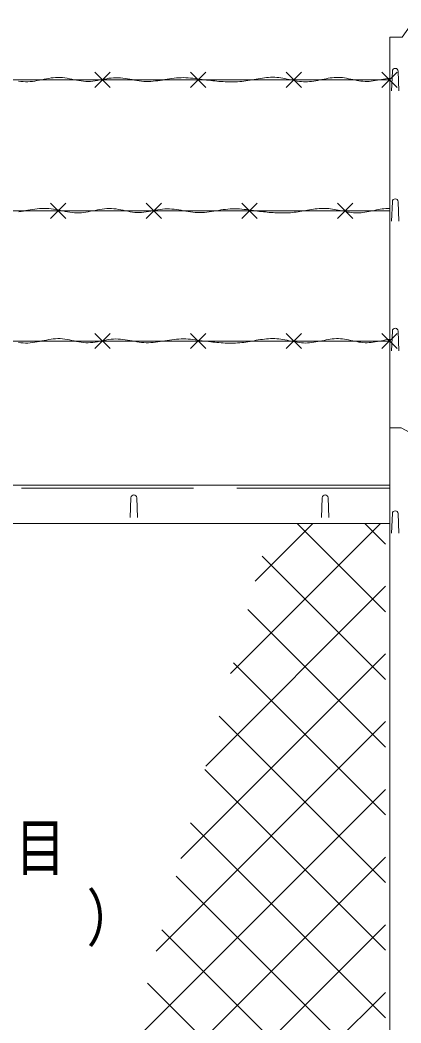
# Model space of a CAD drawing. Units: millimetres, scale not verified. Extents: x -4455 to 4455, y -3150 to 3150.
# Drawn here: x -1912 to -1514, y 480 to 1528 of the extents above; entities that cross this region are included whole.
import ezdxf
from ezdxf.enums import TextEntityAlignment as Align

# ---------------------------------------------------------------- set-up
doc = ezdxf.new("R2010")
doc.units = ezdxf.units.MM
doc.header["$LTSCALE"] = 30
doc.linetypes.add('DASHED', pattern=[7.5, 6, -1.5])
for name, color, linetype, lineweight in [('0-0_D-STR-TXT', 3, 'Continuous', 13), ('0-1_D-STR2', 1, 'Continuous', 13), ('0-4_D-STR1', 1, 'Continuous', 18)]:
    doc.layers.add(name, color=color, linetype=linetype, lineweight=lineweight)
doc.styles.add('ＭＳ ゴシック', font='')
doc.styles.get('ＭＳ ゴシック').set_extended_font_data('MS Gothic')

msp = doc.modelspace()

# ---------------------------------------------------------------- linework, layer by layer
at = {"layer": '0-1_D-STR2'}
for p, q in [((-1833.63, 1473.46), (-1817.77, 1457.6)), ((-1817.77, 1473.46), (-1833.63, 1457.6)), ((-1733.63, 1473.46), (-1717.77, 1457.6)), ((-1717.77, 1473.46), (-1733.63, 1457.6)), ((-1633.63, 1473.46), (-1617.77, 1457.6)), ((-1617.77, 1473.46), (-1633.63, 1457.6)), ((-1533.63, 1473.46), (-1517.77, 1457.6)), ((-1517.77, 1473.46), (-1533.63, 1457.6)), ((-3260.51, 1465.53), (-1525.51, 1465.53)), ((-1880.05, 1336.52), (-1864.19, 1320.65)), ((-1864.19, 1336.52), (-1880.05, 1320.65)), ((-1780.05, 1336.52), (-1764.19, 1320.65)), ((-1764.19, 1336.52), (-1780.05, 1320.65)), ((-1680.05, 1336.52), (-1664.19, 1320.65)), ((-1664.19, 1336.52), (-1680.05, 1320.65)), ((-1580.05, 1336.52), (-1564.19, 1320.65)), ((-1564.19, 1336.52), (-1580.05, 1320.65)), ((-3260.51, 1328.59), (-1525.51, 1328.59)), ((-1833.63, 1200.57), (-1817.77, 1184.71)), ((-1817.77, 1200.57), (-1833.63, 1184.71)), ((-1733.63, 1200.57), (-1717.77, 1184.71)), ((-1717.77, 1200.57), (-1733.63, 1184.71)), ((-1633.63, 1200.57), (-1617.77, 1184.71)), ((-1617.77, 1200.57), (-1633.63, 1184.71)), ((-1533.63, 1200.57), (-1517.77, 1184.71)), ((-1517.77, 1200.57), (-1533.63, 1184.71)), ((-3260.51, 1192.64), (-1525.51, 1192.64))]:
    msp.add_line(p, q, dxfattribs=at)
at = {"layer": '0-1_D-STR2', "color": 2}
for p, q in [((-1691.94, 845.31), (-1535.24, 1002.01)), ((-1666.02, 941.94), (-1605.95, 1002.01)), ((-1530.01, 909.82), (-1622.2, 1002.01)), ((-1530.01, 980.53), (-1551.49, 1002.01)), ((-1530.01, 839.11), (-1659, 968.1)), ((-1717.86, 748.68), (-1530.01, 936.53)), ((-1530.01, 768.4), (-1673.96, 912.35)), ((-1743.78, 652.05), (-1530.01, 865.82)), ((-1530.01, 697.69), (-1688.91, 856.59)), ((-1530.01, 626.98), (-1703.87, 800.84)), ((-1769.7, 555.42), (-1530.01, 795.11)), ((-1530.01, 556.27), (-1718.82, 745.08)), ((-1795.62, 458.79), (-1530.01, 724.39)), ((-1530.01, 485.56), (-1733.78, 689.33)), ((-1726.69, 457.01), (-1530.01, 653.68)), ((-1642.88, 457.01), (-1763.69, 577.82)), ((-1655.98, 457.01), (-1530.01, 582.97)), ((-1713.59, 457.01), (-1778.65, 522.06))]:
    msp.add_line(p, q, dxfattribs=at)
at = {"layer": '0-1_D-STR2'}
for points in [[(-1814.12, 1467.62), (-1816.56, 1467.4), (-1818.99, 1467.08), (-1821.42, 1466.69), (-1823.85, 1466.26), (-1826.28, 1465.8), (-1828.72, 1465.34), (-1831.15, 1464.9), (-1833.58, 1464.5), (-1836, 1464.18), (-1838.43, 1463.94), (-1840.86, 1463.83), (-1843.28, 1463.84), (-1845.71, 1464.01), (-1848.13, 1464.31), (-1850.55, 1464.7), (-1852.97, 1465.16), (-1855.39, 1465.66), (-1857.81, 1466.18), (-1860.23, 1466.69), (-1862.65, 1467.16), (-1865.07, 1467.56), (-1867.49, 1467.87), (-1869.91, 1468.05), (-1872.33, 1468.09), (-1874.76, 1467.99), (-1877.19, 1467.77), (-1879.61, 1467.45), (-1882.04, 1467.06), (-1884.47, 1466.61), (-1886.9, 1466.13), (-1889.33, 1465.63), (-1891.76, 1465.13), (-1894.19, 1464.67), (-1896.62, 1464.25), (-1899.05, 1463.91), (-1901.48, 1463.65), (-1903.91, 1463.5), (-1906.33, 1463.49), (-1908.75, 1463.61)], [(-1719.17, 1465.53), (-1721.61, 1465.9), (-1724.06, 1466.26), (-1726.5, 1466.6), (-1728.94, 1466.91), (-1731.38, 1467.19), (-1733.82, 1467.42), (-1736.26, 1467.61), (-1738.7, 1467.73), (-1741.13, 1467.78), (-1743.57, 1467.75), (-1746.01, 1467.64), (-1748.45, 1467.44), (-1750.89, 1467.18), (-1753.33, 1466.86), (-1755.76, 1466.5), (-1758.2, 1466.12), (-1760.64, 1465.72), (-1763.07, 1465.33), (-1765.51, 1464.95), (-1767.94, 1464.61), (-1770.37, 1464.3), (-1772.81, 1464.05), (-1775.24, 1463.88), (-1777.67, 1463.79), (-1780.1, 1463.8), (-1782.54, 1463.92), (-1784.97, 1464.15), (-1787.4, 1464.46), (-1789.83, 1464.84), (-1792.26, 1465.26), (-1794.68, 1465.7), (-1797.11, 1466.15), (-1799.54, 1466.57), (-1801.97, 1466.96), (-1804.4, 1467.29), (-1806.83, 1467.54), (-1809.26, 1467.69), (-1811.69, 1467.72), (-1814.12, 1467.62)], [(-1609.27, 1463.68), (-1611.42, 1463.53), (-1613.57, 1463.48), (-1615.72, 1463.53), (-1617.86, 1463.69), (-1620.01, 1463.94), (-1622.15, 1464.25), (-1624.29, 1464.62), (-1626.43, 1465.03), (-1628.58, 1465.47), (-1630.72, 1465.92), (-1632.86, 1466.36), (-1635, 1466.79), (-1637.15, 1467.19), (-1639.29, 1467.54), (-1641.44, 1467.83), (-1643.58, 1468.04), (-1645.73, 1468.16), (-1647.87, 1468.19), (-1650.02, 1468.15), (-1652.17, 1468.03), (-1654.32, 1467.85), (-1656.47, 1467.62), (-1658.62, 1467.34), (-1660.78, 1467.02), (-1662.93, 1466.68), (-1665.09, 1466.31), (-1667.24, 1465.94), (-1669.4, 1465.56), (-1671.55, 1465.19), (-1673.71, 1464.84), (-1675.87, 1464.5), (-1678.03, 1464.2), (-1680.19, 1463.94), (-1682.35, 1463.73), (-1684.52, 1463.57), (-1686.68, 1463.46), (-1688.84, 1463.39), (-1691.01, 1463.36), (-1693.17, 1463.38)], [(-1525.51, 1467.3), (-1527.66, 1467), (-1529.82, 1466.65), (-1531.97, 1466.26), (-1534.12, 1465.86), (-1536.27, 1465.45), (-1538.43, 1465.05), (-1540.58, 1464.68), (-1542.73, 1464.36), (-1544.88, 1464.1), (-1547.03, 1463.91), (-1549.17, 1463.82), (-1551.32, 1463.84), (-1553.46, 1463.98), (-1555.61, 1464.21), (-1557.75, 1464.53), (-1559.89, 1464.92), (-1562.04, 1465.35), (-1564.18, 1465.8), (-1566.32, 1466.26), (-1568.46, 1466.71), (-1570.6, 1467.12), (-1572.74, 1467.49), (-1574.89, 1467.78), (-1577.03, 1467.99), (-1579.18, 1468.09), (-1581.32, 1468.07), (-1583.47, 1467.95), (-1585.62, 1467.74), (-1587.77, 1467.45), (-1589.92, 1467.11), (-1592.07, 1466.72), (-1594.22, 1466.29), (-1596.37, 1465.86), (-1598.52, 1465.41), (-1600.67, 1464.98), (-1602.82, 1464.58), (-1604.98, 1464.22), (-1607.12, 1463.91), (-1609.27, 1463.68)], [(-1908.75, 1463.61), (-1911.18, 1463.85), (-1913.6, 1464.19)], [(-1693.17, 1463.38), (-1695.34, 1463.43), (-1697.5, 1463.52), (-1699.67, 1463.63), (-1701.83, 1463.77), (-1704, 1463.94), (-1706.17, 1464.13), (-1708.33, 1464.33), (-1710.5, 1464.56), (-1712.67, 1464.79), (-1714.84, 1465.03), (-1717.01, 1465.28), (-1719.17, 1465.53), (-1719.17, 1465.53)], [(-1855.17, 1326.66), (-1857.59, 1326.9), (-1860.02, 1327.24), (-1862.44, 1327.65), (-1864.86, 1328.11), (-1867.28, 1328.61), (-1869.7, 1329.12), (-1872.12, 1329.62), (-1874.54, 1330.09), (-1876.96, 1330.5), (-1879.38, 1330.84), (-1881.8, 1331.09), (-1884.23, 1331.22), (-1886.65, 1331.24), (-1889.08, 1331.16), (-1891.51, 1331), (-1893.94, 1330.76), (-1896.37, 1330.46), (-1898.8, 1330.11), (-1901.23, 1329.72), (-1903.67, 1329.31), (-1906.1, 1328.89), (-1908.54, 1328.46), (-1910.98, 1328.05), (-1913.42, 1327.66)], [(-1760.54, 1330.67), (-1762.97, 1330.45), (-1765.4, 1330.13), (-1767.84, 1329.75), (-1770.27, 1329.31), (-1772.7, 1328.85), (-1775.13, 1328.39), (-1777.56, 1327.95), (-1779.99, 1327.56), (-1782.42, 1327.23), (-1784.85, 1327), (-1787.27, 1326.88), (-1789.7, 1326.9), (-1792.12, 1327.07), (-1794.54, 1327.36), (-1796.96, 1327.75), (-1799.38, 1328.21), (-1801.8, 1328.72), (-1804.22, 1329.24), (-1806.64, 1329.74), (-1809.06, 1330.21), (-1811.48, 1330.61), (-1813.9, 1330.92), (-1816.33, 1331.11), (-1818.75, 1331.14), (-1821.18, 1331.04), (-1823.6, 1330.82), (-1826.03, 1330.51), (-1828.46, 1330.11), (-1830.89, 1329.66), (-1833.32, 1329.18), (-1835.75, 1328.68), (-1838.18, 1328.19), (-1840.61, 1327.72), (-1843.04, 1327.31), (-1845.47, 1326.96), (-1847.89, 1326.7), (-1850.32, 1326.56), (-1852.75, 1326.54), (-1855.17, 1326.66)], [(-1665.59, 1328.59), (-1668.03, 1328.95), (-1670.47, 1329.31), (-1672.91, 1329.65), (-1675.35, 1329.96), (-1677.79, 1330.24), (-1680.23, 1330.48), (-1682.67, 1330.66), (-1685.11, 1330.78), (-1687.55, 1330.83), (-1689.99, 1330.81), (-1692.43, 1330.69), (-1694.87, 1330.5), (-1697.3, 1330.23), (-1699.74, 1329.91), (-1702.18, 1329.56), (-1704.62, 1329.17), (-1707.05, 1328.78), (-1709.49, 1328.38), (-1711.92, 1328.01), (-1714.36, 1327.66), (-1716.79, 1327.35), (-1719.22, 1327.11), (-1721.66, 1326.93), (-1724.09, 1326.84), (-1726.52, 1326.86), (-1728.95, 1326.98), (-1731.38, 1327.21), (-1733.81, 1327.52), (-1736.24, 1327.89), (-1738.67, 1328.31), (-1741.1, 1328.75), (-1743.53, 1329.2), (-1745.96, 1329.63), (-1748.39, 1330.01), (-1750.82, 1330.34), (-1753.25, 1330.59), (-1755.68, 1330.74), (-1758.11, 1330.77), (-1760.54, 1330.67)], [(-1603.31, 1330.62), (-1605.31, 1330.35), (-1607.31, 1330.06), (-1609.31, 1329.74), (-1611.32, 1329.4), (-1613.32, 1329.05), (-1615.32, 1328.7), (-1617.33, 1328.36), (-1619.33, 1328.02), (-1621.34, 1327.7), (-1623.34, 1327.4), (-1625.35, 1327.14), (-1627.36, 1326.92), (-1629.37, 1326.73), (-1631.37, 1326.59), (-1633.38, 1326.5), (-1635.39, 1326.44), (-1637.41, 1326.42), (-1639.42, 1326.43), (-1641.43, 1326.47), (-1643.44, 1326.55), (-1645.45, 1326.65), (-1647.47, 1326.77), (-1649.48, 1326.92), (-1651.49, 1327.08), (-1653.51, 1327.27), (-1655.52, 1327.46), (-1657.53, 1327.67), (-1659.55, 1327.89), (-1661.56, 1328.12), (-1663.58, 1328.35), (-1665.59, 1328.59), (-1665.59, 1328.59)], [(-1525.51, 1331.14), (-1527.5, 1331.13), (-1529.5, 1331.03), (-1531.5, 1330.85), (-1533.49, 1330.61), (-1535.49, 1330.3), (-1537.49, 1329.96), (-1539.49, 1329.58), (-1541.48, 1329.18), (-1543.48, 1328.77), (-1545.48, 1328.36), (-1547.48, 1327.96), (-1549.48, 1327.59), (-1551.48, 1327.26), (-1553.47, 1326.98), (-1555.47, 1326.75), (-1557.47, 1326.6), (-1559.46, 1326.53), (-1561.46, 1326.56), (-1563.45, 1326.67), (-1565.44, 1326.87), (-1567.44, 1327.13), (-1569.43, 1327.45), (-1571.42, 1327.81), (-1573.41, 1328.2), (-1575.4, 1328.61), (-1577.39, 1329.02), (-1579.38, 1329.44), (-1581.37, 1329.84), (-1583.36, 1330.21), (-1585.35, 1330.54), (-1587.35, 1330.82), (-1589.34, 1331.03), (-1591.33, 1331.18), (-1593.33, 1331.24), (-1595.32, 1331.23), (-1597.32, 1331.16), (-1599.32, 1331.03), (-1601.31, 1330.84), (-1603.31, 1330.62)], [(-1814.12, 1194.72), (-1816.56, 1194.5), (-1818.99, 1194.19), (-1821.42, 1193.8), (-1823.85, 1193.36), (-1826.28, 1192.91), (-1828.72, 1192.44), (-1831.15, 1192), (-1833.58, 1191.61), (-1836, 1191.29), (-1838.43, 1191.05), (-1840.86, 1190.93), (-1843.28, 1190.95), (-1845.71, 1191.12), (-1848.13, 1191.41), (-1850.55, 1191.8), (-1852.97, 1192.27), (-1855.39, 1192.77), (-1857.81, 1193.29), (-1860.23, 1193.8), (-1862.65, 1194.27), (-1865.07, 1194.67), (-1867.49, 1194.97), (-1869.91, 1195.16), (-1872.33, 1195.2), (-1874.76, 1195.1), (-1877.19, 1194.88), (-1879.61, 1194.56), (-1882.04, 1194.17), (-1884.47, 1193.72), (-1886.9, 1193.23), (-1889.33, 1192.73), (-1891.76, 1192.24), (-1894.19, 1191.78), (-1896.62, 1191.36), (-1899.05, 1191.01), (-1901.48, 1190.76), (-1903.91, 1190.61), (-1906.33, 1190.6), (-1908.75, 1190.72)], [(-1719.17, 1192.64), (-1721.61, 1193.01), (-1724.06, 1193.36), (-1726.5, 1193.7), (-1728.94, 1194.02), (-1731.38, 1194.3), (-1733.82, 1194.53), (-1736.26, 1194.71), (-1738.7, 1194.84), (-1741.13, 1194.89), (-1743.57, 1194.86), (-1746.01, 1194.75), (-1748.45, 1194.55), (-1750.89, 1194.29), (-1753.33, 1193.97), (-1755.76, 1193.61), (-1758.2, 1193.23), (-1760.64, 1192.83), (-1763.07, 1192.44), (-1765.51, 1192.06), (-1767.94, 1191.71), (-1770.37, 1191.41), (-1772.81, 1191.16), (-1775.24, 1190.99), (-1777.67, 1190.9), (-1780.1, 1190.91), (-1782.54, 1191.03), (-1784.97, 1191.26), (-1787.4, 1191.57), (-1789.83, 1191.95), (-1792.26, 1192.37), (-1794.68, 1192.81), (-1797.11, 1193.25), (-1799.54, 1193.68), (-1801.97, 1194.07), (-1804.4, 1194.4), (-1806.83, 1194.65), (-1809.26, 1194.8), (-1811.69, 1194.83), (-1814.12, 1194.72)], [(-1609.27, 1190.79), (-1611.42, 1190.64), (-1613.57, 1190.58), (-1615.72, 1190.64), (-1617.86, 1190.8), (-1620.01, 1191.04), (-1622.15, 1191.36), (-1624.29, 1191.73), (-1626.44, 1192.14), (-1628.58, 1192.58), (-1630.72, 1193.02), (-1632.86, 1193.47), (-1635.01, 1193.9), (-1637.15, 1194.3), (-1639.29, 1194.65), (-1641.44, 1194.93), (-1643.58, 1195.14), (-1645.73, 1195.27), (-1647.87, 1195.3), (-1650.02, 1195.25), (-1652.17, 1195.14), (-1654.32, 1194.96), (-1656.47, 1194.72), (-1658.62, 1194.44), (-1660.78, 1194.13), (-1662.93, 1193.78), (-1665.09, 1193.42), (-1667.24, 1193.05), (-1669.4, 1192.67), (-1671.56, 1192.3), (-1673.71, 1191.94), (-1675.87, 1191.61), (-1678.03, 1191.31), (-1680.19, 1191.05), (-1682.35, 1190.84), (-1684.52, 1190.68), (-1686.68, 1190.56), (-1688.84, 1190.5), (-1691.01, 1190.47), (-1693.17, 1190.49)], [(-1525.51, 1194.41), (-1527.66, 1194.11), (-1529.82, 1193.76), (-1531.97, 1193.37), (-1534.12, 1192.96), (-1536.27, 1192.55), (-1538.43, 1192.16), (-1540.58, 1191.79), (-1542.73, 1191.47), (-1544.88, 1191.2), (-1547.03, 1191.02), (-1549.17, 1190.93), (-1551.32, 1190.95), (-1553.47, 1191.08), (-1555.61, 1191.32), (-1557.75, 1191.64), (-1559.89, 1192.03), (-1562.04, 1192.45), (-1564.18, 1192.91), (-1566.32, 1193.37), (-1568.46, 1193.82), (-1570.6, 1194.23), (-1572.74, 1194.6), (-1574.89, 1194.89), (-1577.03, 1195.1), (-1579.18, 1195.2), (-1581.32, 1195.18), (-1583.47, 1195.06), (-1585.62, 1194.85), (-1587.77, 1194.56), (-1589.92, 1194.22), (-1592.07, 1193.82), (-1594.22, 1193.4), (-1596.37, 1192.96), (-1598.52, 1192.52), (-1600.67, 1192.09), (-1602.83, 1191.69), (-1604.98, 1191.33), (-1607.13, 1191.02), (-1609.27, 1190.79)], [(-1908.75, 1190.72), (-1911.18, 1190.96), (-1913.6, 1191.29)], [(-1693.17, 1190.49), (-1695.34, 1190.54), (-1697.5, 1190.62), (-1699.67, 1190.74), (-1701.83, 1190.88), (-1704, 1191.05), (-1706.17, 1191.24), (-1708.33, 1191.44), (-1710.5, 1191.66), (-1712.67, 1191.9), (-1714.84, 1192.14), (-1717.01, 1192.39), (-1719.17, 1192.64)]]:
    msp.add_lwpolyline(points, dxfattribs=at)
at = {"layer": '0-1_D-STR2', "color": 2}
for points in [[(-1530.01, 414.85), (-1572.17, 457.01), (-1748.74, 633.57)], [(-1873.38, 168.9), (-1585.27, 457.01), (-1530.01, 512.26)]]:
    msp.add_lwpolyline(points, dxfattribs=at)
at = {"layer": '0-4_D-STR1'}
for p, q in [((-1525.51, 1510.15), (-1525.52, -362.99)), ((-1523.51, 1454.02), (-1522.76, 1474.52)), ((-1516.01, 1454.02), (-1516.76, 1474.52)), ((-1523.51, 1317.72), (-1522.76, 1338.22)), ((-1516.01, 1317.72), (-1516.76, 1338.22)), ((-1523.51, 1182.61), (-1522.76, 1203.11)), ((-1516.01, 1182.61), (-1516.76, 1203.11)), ((-3260.51, 1042.01), (-1525.52, 1042.01)), ((-1796.77, 1008.51), (-1796.02, 1029.01)), ((-1789.27, 1008.51), (-1790.02, 1029.01)), ((-1596.77, 1008.51), (-1596.02, 1029.01)), ((-1589.27, 1008.51), (-1590.02, 1029.01)), ((-1523.52, 991.86), (-1522.77, 1012.36)), ((-1516.02, 991.86), (-1516.77, 1012.36)), ((-3260.51, 1002.01), (-1525.52, 1002.01))]:
    msp.add_line(p, q, dxfattribs=at)
at = {"layer": '0-4_D-STR1', "linetype": 'DASHED'}
msp.add_line((-3260.51, 1039.01), (-1525.52, 1039.01), dxfattribs=at)
at = {"layer": '0-4_D-STR1'}
for points in [[(-1500.01, 1527.95), (-1512.49, 1510.15), (-1525.51, 1510.15)], [(-1500.02, 1094.77), (-1513.5, 1102.01), (-1525.51, 1102.01)]]:
    msp.add_lwpolyline(points, dxfattribs=at)
for centre in [(-1519.76, 1474.52), (-1519.76, 1338.22), (-1519.76, 1203.11), (-1793.02, 1029.01), (-1593.02, 1029.01), (-1519.77, 1012.36)]:
    msp.add_arc(centre, 3, 0, 180, dxfattribs=at)

# ---------------------------------------------------------------- texts
at = {"layer": '0-0_D-STR-TXT', "style": 'ＭＳ ゴシック', "width": 0.8}
for s, p in [('目', (-1917, 625.38)), ('（\u3000\u3000\u3000 \u3000 \u3000\u3000）', (-2262.73, 551.58))]:
    msp.add_text(s, height=48.17, dxfattribs=at).set_placement(p, align=Align.BOTTOM_LEFT)

doc.saveas('drawing.dxf')
